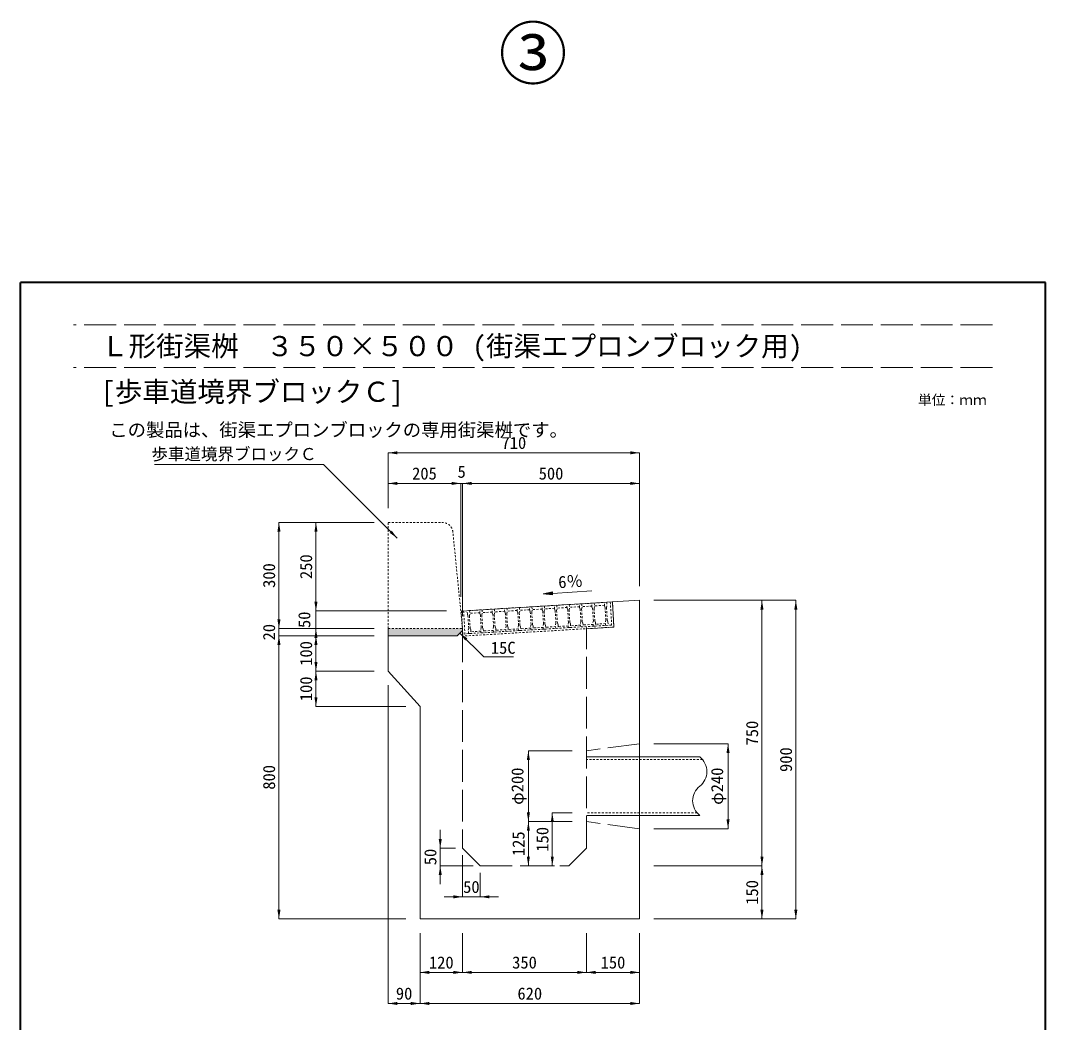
# Model space of a CAD drawing. Units: millimetres at full size, sheet at 1:15; some dimension numbers follow another scale. Extents: x -4181 to 10399, y -2172 to 2767.
# Drawn here: x 3609 to 6504, y -63 to 2767 of the extents above; entities that cross this region are included whole.
import ezdxf
from ezdxf.enums import TextEntityAlignment as Align

# ---------------------------------------------------------------- set-up
doc = ezdxf.new("R2010")
doc.units = ezdxf.units.MM
doc.header["$LTSCALE"] = 15
doc.linetypes.add('DASHED', pattern=[7.5, 6, -1.5])
doc.linetypes.add('USER1', pattern=[0.675, 0.375, -0.3])
for name, color, linetype, lineweight in [('0_2', 7, 'Continuous', 9), ('受枠', 3, 'USER1', 9), ('境界ブロック', 7, 'USER1', 9), ('寸法線', 7, 'Continuous', 9), ('枠', 7, 'Continuous', 5), ('補助線', 8, 'Continuous', 20), ('集水桝', 1, 'Continuous', 13), ('ｸﾞﾚｰﾁﾝｸﾞ', 7, 'Continuous', 9)]:
    doc.layers.add(name, color=color, linetype=linetype, lineweight=lineweight)
doc.layers.add('ﾊｯﾁﾝｸﾞ', color=7, linetype='Continuous')
doc.styles.add('ＭＳ ゴシック', font='')
doc.styles.get('ＭＳ ゴシック').set_extended_font_data('MS Gothic')

# ---------------------------------------------------------------- blocks, each defined once
blk = doc.blocks.new('filled_arrow')
at = {"color": 0, "linetype": 'Continuous', "lineweight": -2}
blk.add_solid([(7.5, 1.25), (0, 0), (7.5, -1.25)], dxfattribs=at)

msp = doc.modelspace()

# ---------------------------------------------------------------- hatches: boundary and pattern name
at = {"layer": '寸法線'}
msp.add_hatch(color=256, dxfattribs=at).paths.add_polyline_path([(5112.04, 1145), (5085.82, 1147.74), (5111.51, 1153.65)])
at = {"layer": 'ﾊｯﾁﾝｸﾞ'}
msp.add_hatch(color=256, dxfattribs=at).paths.add_polyline_path([(4647.62, 1049.64), (4647.62, 1029.64), (4842.62, 1029.64), (4857.62, 1044.64), (4857.62, 1049.64)])

# ---------------------------------------------------------------- linework, layer by layer
at = {"layer": '0_2'}
for p, q in [((4852.62, 1459.85), (4647.62, 1459.85)), ((4647.62, 1389.64), (4647.62, 1459.85)), ((4909.62, 1459.85), (4800.62, 1459.85)), ((4852.62, 1139.64), (4852.62, 1459.85)), ((4852.62, 1139.64), (4852.62, 1459.85)), ((4857.62, 1459.85), (5357.62, 1459.85)), ((4857.62, 1084.64), (4857.62, 1459.85)), ((4857.62, 1084.64), (4857.62, 1459.85)), ((5357.62, 1169.64), (5357.62, 1459.85)), ((4339.1, 1049.64), (4339.1, 1349.64)), ((4607.62, 1349.64), (4339.1, 1349.64)), ((4443.66, 1099.64), (4443.66, 1349.64)), ((4607.62, 1349.64), (4443.66, 1349.64)), ((4443.66, 997.64), (4443.66, 1151.64)), ((4812.62, 1099.64), (4443.66, 1099.64)), ((4812.62, 1099.64), (4443.66, 1099.64)), ((4607.62, 1049.64), (4339.1, 1049.64)), ((4607.62, 1049.64), (4443.66, 1049.64)), ((4647.62, 1029.64), (4647.62, 1049.64))]:
    msp.add_line(p, q, dxfattribs=at)
at = {"layer": '受枠'}
for p, q in [((5274.87, 1124.67), (5280.86, 1125.03)), ((5274.87, 1124.67), (5278.77, 1059.79)), ((5280.86, 1125.03), (5285.11, 1054.16)), ((4854.63, 1099.46), (4860.62, 1099.82)), ((4854.63, 1099.46), (4858.88, 1028.58)), ((4860.62, 1099.82), (4864.87, 1028.94)), ((5285.11, 1054.16), (4858.88, 1028.58)), ((5278.77, 1059.79), (4864.51, 1034.93)), ((5207.26, 1055.5), (5207.62, 1049.51))]:
    msp.add_line(p, q, dxfattribs=at)
at = {"layer": '境界ブロック'}
for p, q in [((4647.62, 1349.64), (4800.47, 1349.64)), ((4647.62, 1049.64), (4647.62, 1349.64)), ((4857.62, 1049.64), (4830.32, 1322.62)), ((4647.62, 1049.64), (4857.62, 1049.64))]:
    msp.add_line(p, q, dxfattribs=at)
msp.add_arc((4800.47, 1319.64), 30, 5.71059, 90, dxfattribs=at)
at = {"layer": '寸法線'}
for p, q in [((4647.62, 1546.34), (5357.62, 1546.34)), ((4647.62, 1389.64), (4647.62, 1546.34)), ((5357.62, 1169.64), (5357.62, 1546.34)), ((5111.77, 1149.32), (5222.57, 1156.07)), ((5397.62, 1129.64), (5703.32, 1129.64)), ((5397.62, 1129.64), (5799.05, 1129.64)), ((5703.32, 379.64), (5703.32, 1129.64)), ((5799.05, 1129.64), (5799.05, 229.64)), ((4339.1, 977.64), (4339.1, 1101.64)), ((4607.62, 1049.64), (4339.1, 1049.64)), ((4339.1, 1029.64), (4339.1, 229.64)), ((4607.62, 1029.64), (4339.1, 1029.64)), ((4607.62, 1029.64), (4339.1, 1029.64)), ((4443.66, 929.64), (4443.66, 1029.64)), ((4607.62, 1029.64), (4443.66, 1029.64)), ((4607.62, 929.64), (4443.66, 929.64)), ((4443.66, 929.64), (4443.66, 829.64)), ((4607.62, 929.64), (4443.66, 929.64)), ((4647.62, 889.64), (4647.62, -9.1)), ((4697.62, 829.64), (4443.66, 829.64)), ((5397.62, 724.64), (5607.59, 724.64)), ((5607.59, 724.64), (5607.59, 484.64)), ((5043.61, 504.64), (5043.61, 704.64)), ((5167.62, 704.64), (5043.61, 704.64)), ((5167.62, 504.64), (5043.61, 504.64)), ((5043.61, 504.64), (5043.61, 379.64)), ((5167.62, 504.64), (5043.61, 504.64)), ((4794.65, 327.64), (4794.65, 481.64)), ((5397.62, 484.64), (5607.59, 484.64)), ((4837.62, 429.64), (4794.65, 429.64)), ((4857.62, 409.64), (4857.62, 292.13)), ((4887.62, 379.64), (4794.65, 379.64)), ((5117.62, 379.64), (5043.61, 379.64)), ((5397.62, 379.64), (5703.32, 379.64)), ((5397.62, 379.64), (5703.32, 379.64)), ((5703.32, 229.64), (5703.32, 379.64)), ((4907.62, 359.64), (4907.62, 292.13)), ((4959.62, 292.13), (4805.62, 292.13)), ((4697.62, 229.64), (4339.1, 229.64)), ((5397.62, 229.64), (5703.32, 229.64)), ((5397.62, 229.64), (5799.05, 229.64)), ((4737.62, 189.64), (4737.62, 78.71)), ((4737.62, 189.64), (4737.62, -9.1)), ((4737.62, 189.64), (4737.62, -9.1)), ((4857.62, 189.64), (4857.62, 78.71)), ((4857.62, 189.64), (4857.62, 78.71)), ((5207.62, 189.64), (5207.62, 78.71)), ((5207.62, 189.64), (5207.62, 78.71)), ((5357.62, 189.64), (5357.62, 78.71)), ((5357.62, 189.64), (5357.62, -9.1)), ((4737.62, 78.71), (4857.62, 78.71)), ((4857.62, 78.71), (5207.62, 78.71)), ((5207.62, 78.71), (5357.62, 78.71)), ((4737.62, -9.1), (4647.62, -9.1)), ((5357.62, -9.1), (4737.62, -9.1))]:
    msp.add_line(p, q, dxfattribs=at)
for points in [[(4673.12, 1305.06), (4465.13, 1513.05), (3987.73, 1513.05)], [(4850.12, 1037.14), (4917.66, 969.59), (5001.81, 969.59)]]:
    msp.add_lwpolyline(points, dxfattribs=at)
at = {"layer": '寸法線', "lineweight": 13}
msp.add_lwpolyline([(5112.04, 1145), (5085.82, 1147.74), (5111.51, 1153.65)], close=True, dxfattribs=at)
at = {"layer": '枠', "lineweight": 40}
for p, q in [((6504.16, 2027.68), (3609.16, 2027.68)), ((3609.16, -2172.32), (3609.16, 2027.68)), ((6504.16, -2172.32), (6504.16, 2027.68))]:
    msp.add_line(p, q, dxfattribs=at)
at = {"layer": '枠', "linetype": 'DASHED', "lineweight": 13}
for p, q in [((6354.16, 1907.68), (3759.16, 1907.68)), ((6354.16, 1787.68), (3759.16, 1787.68))]:
    msp.add_line(p, q, dxfattribs=at)
at = {"layer": '補助線'}
for p, q in [((5527.62, 687.14), (5207.62, 687.14)), ((5527.62, 522.14), (5207.62, 522.14))]:
    msp.add_line(p, q, dxfattribs=at)
at = {"layer": '補助線', "linetype": 'USER1'}
for p, q in [((5535.34, 679.64), (5207.62, 679.64)), ((5519.89, 529.64), (5207.62, 529.64))]:
    msp.add_line(p, q, dxfattribs=at)
at = {"layer": '補助線', "lineweight": 9}
for p, q in [((5111.21, 379.64), (5111.21, 529.64)), ((5167.62, 529.64), (5111.21, 529.64)), ((5117.62, 379.64), (5111.21, 379.64))]:
    msp.add_line(p, q, dxfattribs=at)
at = {"layer": '補助線'}
for centre, start, end in [((5495.08, 645.89), 308.26729, 51.73271), ((5560.16, 563.39), 128.26729, 231.73271)]:
    msp.add_arc(centre, 52.54, start, end, dxfattribs=at)
at = {"layer": '集水桝', "lineweight": 20}
for p, q in [((5357.62, 1129.64), (4854.63, 1099.46)), ((5357.62, 229.64), (5357.62, 1129.64)), ((5285.11, 1054.16), (5280.86, 1125.03)), ((4842.62, 1029.64), (4857.62, 1044.64)), ((5207.62, 1049.51), (5285.11, 1054.16)), ((4647.62, 1029.64), (4842.62, 1029.64)), ((4647.62, 1029.64), (4647.62, 929.64)), ((4737.62, 829.64), (4647.62, 929.64)), ((4737.62, 829.64), (4737.62, 229.64)), ((4737.62, 229.64), (5357.62, 229.64))]:
    msp.add_line(p, q, dxfattribs=at)
at = {"layer": '集水桝', "linetype": 'DASHED'}
for p, q in [((4857.62, 1044.64), (4857.62, 429.64)), ((5207.62, 429.64), (5207.62, 1049.51)), ((5357.62, 724.64), (5207.62, 704.64)), ((5357.62, 484.64), (5207.62, 504.64)), ((4857.62, 429.64), (4907.62, 379.64)), ((5157.62, 379.64), (5207.62, 429.64)), ((4907.62, 379.64), (5157.62, 379.64))]:
    msp.add_line(p, q, dxfattribs=at)
at = {"layer": 'ｸﾞﾚｰﾁﾝｸﾞ', "linetype": 'USER1'}
for p, q in [((5264.89, 1124.07), (4870.6, 1100.41)), ((4871.2, 1090.43), (4870.6, 1100.41)), ((4877.59, 1100.83), (4878.19, 1090.85)), ((4906.41, 1092.55), (4905.81, 1102.53)), ((4912.8, 1102.95), (4913.4, 1092.96)), ((4941.62, 1094.66), (4941.02, 1104.64)), ((4948.01, 1105.06), (4948.6, 1095.08)), ((4976.83, 1096.77), (4976.23, 1106.75)), ((4983.22, 1107.17), (4983.81, 1097.19)), ((5011.92, 1100.88), (4983.69, 1099.19)), ((5012.04, 1098.88), (5011.44, 1108.86)), ((5018.42, 1109.28), (5019.02, 1099.3)), ((5047.13, 1102.99), (5018.9, 1101.3)), ((5047.25, 1101), (5046.65, 1110.98)), ((5049.04, 1096.09), (5047.25, 1101)), ((5054.23, 1101.41), (5053.03, 1096.33)), ((5053.63, 1111.4), (5054.23, 1101.41)), ((5082.34, 1105.1), (5054.11, 1103.41)), ((5082.45, 1103.11), (5081.86, 1113.09)), ((5084.25, 1098.21), (5082.45, 1103.11)), ((5089.44, 1103.53), (5088.24, 1098.45)), ((5088.84, 1113.51), (5089.44, 1103.53)), ((5117.54, 1107.22), (5089.32, 1105.52)), ((5117.66, 1105.22), (5117.07, 1115.2)), ((5119.46, 1100.32), (5117.66, 1105.22)), ((5121.56, 1065.38), (5119.46, 1100.32)), ((5124.65, 1105.64), (5123.45, 1100.56)), ((5123.45, 1100.56), (5125.55, 1065.62)), ((5124.05, 1115.62), (5124.65, 1105.64)), ((5152.75, 1109.33), (5124.53, 1107.64)), ((5152.87, 1107.33), (5152.27, 1117.32)), ((5154.67, 1102.43), (5152.87, 1107.33)), ((5156.77, 1067.49), (5154.67, 1102.43)), ((5159.86, 1107.75), (5158.66, 1102.67)), ((5158.66, 1102.67), (5160.76, 1067.73)), ((5159.26, 1117.73), (5159.86, 1107.75)), ((5187.96, 1111.44), (5159.74, 1109.75)), ((5188.08, 1109.45), (5187.48, 1119.43)), ((5189.88, 1104.54), (5188.08, 1109.45)), ((5191.98, 1069.61), (5189.88, 1104.54)), ((5195.07, 1109.86), (5193.87, 1104.78)), ((5193.87, 1104.78), (5195.97, 1069.85)), ((5194.47, 1119.85), (5195.07, 1109.86)), ((5223.17, 1113.55), (5194.95, 1111.86)), ((5223.29, 1111.56), (5222.69, 1121.54)), ((5225.09, 1106.66), (5223.29, 1111.56)), ((5227.19, 1071.72), (5225.09, 1106.66)), ((5230.28, 1111.98), (5229.08, 1106.9)), ((5229.08, 1106.9), (5231.18, 1071.96)), ((5229.68, 1121.96), (5230.28, 1111.98)), ((5258.38, 1115.67), (5230.16, 1113.97)), ((5258.5, 1113.67), (5257.9, 1123.65)), ((5260.3, 1108.77), (5258.5, 1113.67)), ((5262.39, 1073.83), (5260.3, 1108.77)), ((5265.49, 1114.09), (5264.29, 1109.01)), ((5264.29, 1109.01), (5266.39, 1074.07)), ((5264.89, 1124.07), (5265.49, 1114.09)), ((4873, 1085.53), (4871.2, 1090.43)), ((4875.09, 1050.59), (4873, 1085.53)), ((4878.19, 1090.85), (4876.99, 1085.77)), ((4876.99, 1085.77), (4879.08, 1050.83)), ((4906.29, 1094.54), (4878.07, 1092.85)), ((4908.2, 1087.64), (4906.41, 1092.55)), ((4910.3, 1052.71), (4908.2, 1087.64)), ((4913.4, 1092.96), (4912.2, 1087.88)), ((4912.2, 1087.88), (4914.29, 1052.95)), ((4941.5, 1096.65), (4913.28, 1094.96)), ((4943.41, 1089.76), (4941.62, 1094.66)), ((4945.51, 1054.82), (4943.41, 1089.76)), ((4948.6, 1095.08), (4947.41, 1090)), ((4947.41, 1090), (4949.5, 1055.06)), ((4976.71, 1098.77), (4948.48, 1097.07)), ((4978.62, 1091.87), (4976.83, 1096.77)), ((4980.72, 1056.93), (4978.62, 1091.87)), ((4983.81, 1097.19), (4982.62, 1092.11)), ((4982.62, 1092.11), (4984.71, 1057.17)), ((5013.83, 1093.98), (5012.04, 1098.88)), ((5015.93, 1059.04), (5013.83, 1093.98)), ((5019.02, 1099.3), (5017.83, 1094.22)), ((5017.83, 1094.22), (5019.92, 1059.28)), ((5051.14, 1061.16), (5049.04, 1096.09)), ((5053.03, 1096.33), (5055.13, 1061.4)), ((5086.35, 1063.27), (5084.25, 1098.21)), ((5088.24, 1098.45), (5090.34, 1063.51)), ((5225.99, 1066.64), (5227.19, 1071.72)), ((5231.18, 1071.96), (5232.98, 1067.06)), ((5261.2, 1068.75), (5262.39, 1073.83)), ((5266.39, 1074.07), (5268.18, 1069.17)), ((4873.89, 1045.51), (4875.09, 1050.59)), ((4874.49, 1035.53), (4873.89, 1045.51)), ((4879.08, 1050.83), (4880.88, 1045.93)), ((4880.88, 1045.93), (4881.48, 1035.95)), ((4909.4, 1042.63), (4881.18, 1040.94)), ((4909.1, 1047.63), (4910.3, 1052.71)), ((4909.7, 1037.64), (4909.1, 1047.63)), ((4914.29, 1052.95), (4916.09, 1048.05)), ((4916.09, 1048.05), (4916.69, 1038.06)), ((4944.61, 1044.75), (4916.39, 1043.05)), ((4944.31, 1049.74), (4945.51, 1054.82)), ((4944.91, 1039.76), (4944.31, 1049.74)), ((4949.5, 1055.06), (4951.3, 1050.16)), ((4951.3, 1050.16), (4951.9, 1040.18)), ((4979.82, 1046.86), (4951.6, 1045.17)), ((4979.52, 1051.85), (4980.72, 1056.93)), ((4980.12, 1041.87), (4979.52, 1051.85)), ((4987.11, 1042.29), (4980.12, 1041.87)), ((4984.71, 1057.17), (4986.51, 1052.27)), ((4986.51, 1052.27), (4987.11, 1042.29)), ((5015.03, 1048.97), (4986.81, 1047.28)), ((5014.73, 1053.96), (5015.93, 1059.04)), ((5015.33, 1043.98), (5014.73, 1053.96)), ((5022.32, 1044.4), (5015.33, 1043.98)), ((5019.92, 1059.28), (5021.72, 1054.38)), ((5021.72, 1054.38), (5022.32, 1044.4)), ((5050.24, 1051.09), (5022.02, 1049.39)), ((5049.94, 1056.08), (5051.14, 1061.16)), ((5050.54, 1046.09), (5049.94, 1056.08)), ((5057.53, 1046.51), (5050.54, 1046.09)), ((5055.13, 1061.4), (5056.93, 1056.5)), ((5056.93, 1056.5), (5057.53, 1046.51)), ((5085.45, 1053.2), (5057.23, 1051.5)), ((5085.15, 1058.19), (5086.35, 1063.27)), ((5085.75, 1048.21), (5085.15, 1058.19)), ((5092.74, 1048.63), (5085.75, 1048.21)), ((5090.34, 1063.51), (5092.14, 1058.61)), ((5092.14, 1058.61), (5092.74, 1048.63)), ((5120.66, 1055.31), (5092.44, 1053.62)), ((5120.36, 1060.3), (5121.56, 1065.38)), ((5120.96, 1050.32), (5120.36, 1060.3)), ((5127.95, 1050.74), (5120.96, 1050.32)), ((5125.55, 1065.62), (5127.35, 1060.72)), ((5127.35, 1060.72), (5127.95, 1050.74)), ((5155.87, 1057.42), (5127.65, 1055.73)), ((5155.57, 1062.41), (5156.77, 1067.49)), ((5156.17, 1052.43), (5155.57, 1062.41)), ((5163.16, 1052.85), (5156.17, 1052.43)), ((5160.76, 1067.73), (5162.56, 1062.83)), ((5162.56, 1062.83), (5163.16, 1052.85)), ((5191.08, 1059.54), (5162.86, 1057.84)), ((5190.78, 1064.53), (5191.98, 1069.61)), ((5191.38, 1054.54), (5190.78, 1064.53)), ((5198.36, 1054.96), (5191.38, 1054.54)), ((5195.97, 1069.85), (5197.77, 1064.95)), ((5197.77, 1064.95), (5198.36, 1054.96)), ((5226.29, 1061.65), (5198.07, 1059.95)), ((5226.59, 1056.66), (5225.99, 1066.64)), ((5233.57, 1057.08), (5226.59, 1056.66)), ((5232.98, 1067.06), (5233.57, 1057.08)), ((5261.5, 1063.76), (5233.27, 1062.07)), ((5261.8, 1058.77), (5261.2, 1068.75)), ((5268.78, 1059.19), (5261.8, 1058.77)), ((5268.18, 1069.17), (5268.78, 1059.19)), ((4881.48, 1035.95), (4874.49, 1035.53)), ((4916.69, 1038.06), (4909.7, 1037.64)), ((4951.9, 1040.18), (4944.91, 1039.76))]:
    msp.add_line(p, q, dxfattribs=at)

# ---------------------------------------------------------------- block references
at = {"layer": '0_2', "xscale": 3.47, "yscale": 3.47}
for p in [(4647.62, 1459.85), (4857.62, 1459.85), (4857.62, 1459.85)]:
    msp.add_blockref('filled_arrow', p, dxfattribs=at)
for p, rotation in [((4852.62, 1459.85), 180), ((4852.62, 1459.85), 180), ((5357.62, 1459.85), 180), ((4339.1, 1349.64), 270), ((4443.66, 1349.64), 270), ((4443.66, 1099.64), 90), ((4443.66, 1099.64), 90), ((4339.1, 1049.64), 90), ((4443.66, 1049.64), 270)]:
    msp.add_blockref('filled_arrow', p, dxfattribs=dict(at, rotation=rotation))
at = {"layer": '寸法線', "xscale": 3.47, "yscale": 3.47}
for p in [(4647.62, 1546.34), (4907.62, 292.13), (4737.62, 78.71), (4857.62, 78.71), (5207.62, 78.71), (4647.62, -9.1), (4737.62, -9.1)]:
    msp.add_blockref('filled_arrow', p, dxfattribs=at)
for p, rotation in [((5357.62, 1546.34), 180), ((4673.12, 1305.06), 135), ((5703.32, 1129.64), 270), ((5799.05, 1129.64), 270), ((4339.1, 1049.64), 90), ((4339.1, 1029.64), 270), ((4339.1, 1029.64), 270), ((4443.66, 1029.64), 270), ((4850.12, 1037.14), 315), ((4443.66, 929.64), 90), ((4443.66, 929.64), 270), ((4443.66, 829.64), 90), ((5607.59, 724.64), 270), ((5043.61, 704.64), 270), ((5043.61, 504.64), 90), ((5043.61, 504.64), 270), ((5607.59, 484.64), 90), ((4794.65, 429.64), 90), ((5043.61, 379.64), 90), ((5703.32, 379.64), 90), ((4794.65, 379.64), 270), ((5703.32, 379.64), 270), ((4857.62, 292.13), 180), ((4339.1, 229.64), 90), ((5703.32, 229.64), 90), ((5799.05, 229.64), 90), ((4857.62, 78.71), 180), ((5207.62, 78.71), 180), ((5357.62, 78.71), 180), ((4737.62, -9.1), 180), ((5357.62, -9.1), 180)]:
    msp.add_blockref('filled_arrow', p, dxfattribs=dict(at, rotation=rotation))
at = {"layer": '補助線', "lineweight": 9, "xscale": 3.47, "yscale": 3.47}
for p, rotation in [((5111.21, 529.64), 270), ((5111.21, 379.64), 90)]:
    msp.add_blockref('filled_arrow', p, dxfattribs=dict(at, rotation=rotation))

# ---------------------------------------------------------------- texts
at = {"layer": '0_2', "color": 1, "style": 'ＭＳ ゴシック'}
msp.add_text('③', height=142.4, dxfattribs=at).set_placement((5056.66, 2560.37), align=Align.BOTTOM_CENTER)
at = {"layer": '0_2', "style": 'ＭＳ ゴシック'}
for s, p in [('5', (4855.12, 1492.85)), ('205', (4750.12, 1487.85)), ('500', (5107.62, 1487.85))]:
    msp.add_text(s, height=34.18, dxfattribs=at).set_placement(p, align=Align.MIDDLE_CENTER)
for s, p in [('250', (4415.66, 1224.64)), ('300', (4311.1, 1199.64)), ('50', (4410.66, 1074.64))]:
    msp.add_text(s, height=34.18, rotation=90, dxfattribs=at).set_placement(p, align=Align.MIDDLE_CENTER)
at = {"layer": '寸法線', "style": 'ＭＳ ゴシック'}
msp.add_text('歩車道境界ブロックＣ', height=34.18, dxfattribs=at).set_placement((4445.13, 1559.9), align=Align.TOP_RIGHT)
for s, p in [('710', (5002.62, 1574.34)), ('50', (4882.62, 320.13)), ('120', (4797.62, 106.71)), ('350', (5032.62, 106.71)), ('150', (5282.62, 106.71)), ('90', (4692.62, 18.9)), ('620', (5047.62, 18.9))]:
    msp.add_text(s, height=34.18, dxfattribs=at).set_placement(p, align=Align.MIDDLE_CENTER)
msp.add_text('6％', height=34.18, rotation=3.434, dxfattribs=at).set_placement((5164.36, 1155.63), align=Align.BOTTOM_CENTER)
for s, p in [('20', (4311.1, 1039.64)), ('100', (4415.66, 979.64)), ('100', (4415.66, 879.64)), ('750', (5675.32, 754.64)), ('900', (5771.05, 679.64)), ('800', (4311.1, 629.64)), ('φ200', (5012.68, 604.64)), ('φ240', (5576.67, 604.64)), ('125', (5015.61, 442.14)), ('50', (4766.65, 404.64)), ('150', (5675.32, 304.64))]:
    msp.add_text(s, height=34.18, rotation=90, dxfattribs=at).set_placement(p, align=Align.MIDDLE_CENTER)
msp.add_text('15C', height=34.18, dxfattribs=at).set_placement((4937.66, 1012.79), align=Align.TOP_LEFT)
at = {"layer": '枠', "style": 'ＭＳ ゴシック'}
for s, height, p in [('\u3000Ｌ形街渠桝\u3000３５０×５００ (街渠エプロンブロック用)', 56.96, (3759.16, 1847.68)), ('\u3000[歩車道境界ブロックＣ]', 56.96, (3759.16, 1718.75)), ('\u3000この製品は、街渠エプロンブロックの専用街渠桝です。', 37.98, (3808.23, 1611.02))]:
    msp.add_text(s, height=height, dxfattribs=at).set_placement(p, align=Align.MIDDLE_LEFT)
msp.add_text('単位：ｍｍ', height=28.48, dxfattribs=at).set_placement((6241.16, 1695.66), align=Align.MIDDLE_CENTER)
at = {"layer": '補助線', "style": 'ＭＳ ゴシック'}
msp.add_text('150', height=34.18, rotation=90, dxfattribs=at).set_placement((5083.21, 454.64), align=Align.MIDDLE_CENTER)

doc.saveas('drawing.dxf')
